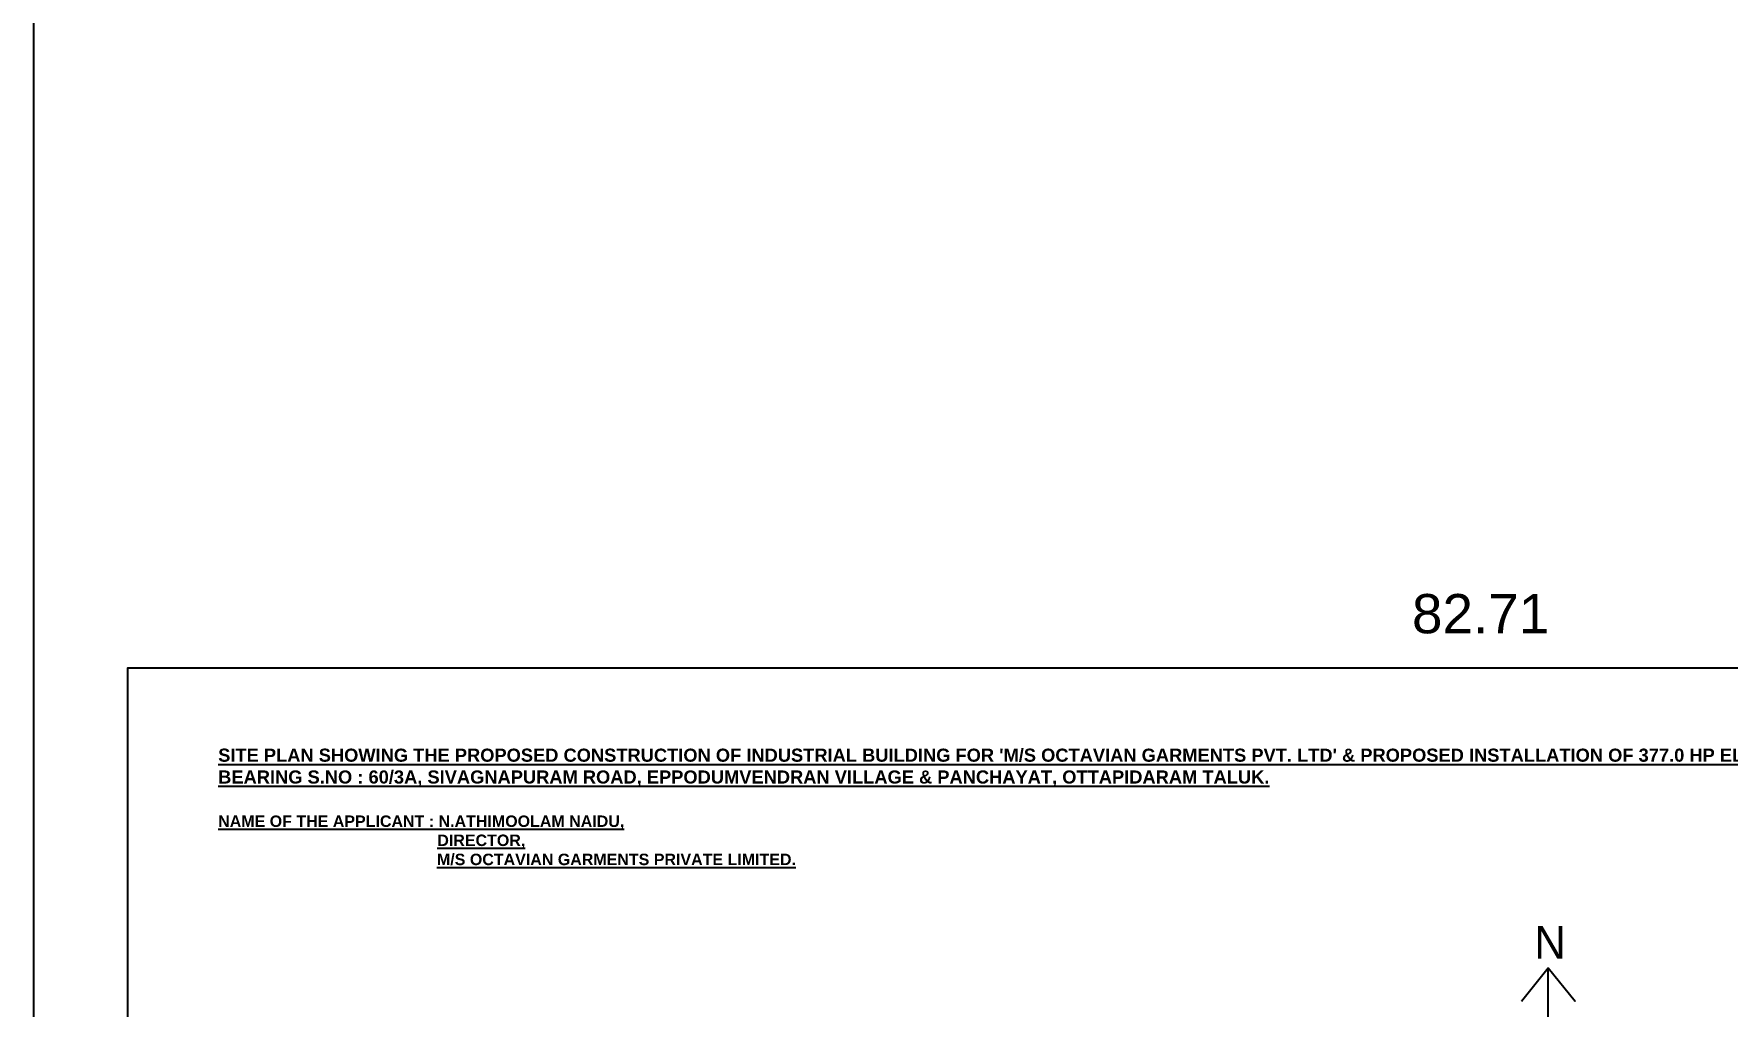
# Model space of a CAD drawing. Header units: metres. Extents: x 3715 to 4596, y 2418 to 2709.
# Drawn here: x 3714.7 to 3766.5, y 2617.1 to 2646.8 of the extents above; entities that cross this region are included whole.
import ezdxf

# ---------------------------------------------------------------- set-up
doc = ezdxf.new("R2010")
doc.units = ezdxf.units.M
doc.header["$MEASUREMENT"] = 0
doc.styles.get("Standard").update_dxf_attribs({"font": 'arial.ttf'})
doc.styles.add('USA TEXT', font='GOTHIC.TTF')
doc.dimstyles.new('Copy of Standard road pattern', dxfattribs={"dimtxt": 1.2, "dimasz": 1.5, "dimexe": 0.18, "dimexo": 0.0625, "dimgap": 0.09, "dimtad": 0, "dimzin": 0, "dimdsep": 46, "dimtxsty": 'Standard', "dimcen": 0.09, "dimse1": 1, "dimse2": 1, "dimsd1": 1, "dimsd2": 1, "dimadec": 0, "dimazin": 0, "dimtfac": 1, "dimtofl": 0, "dimtmove": 2, "dimatfit": 3, "dimfxl": 0, "dimtolj": 1, "dimtzin": 0, "dimarcsym": 0})

# ---------------------------------------------------------------- blocks, each defined once
blk = doc.blocks.new('*D586')
at = {"color": 0, "insert": (3758.931, 2629.119), "char_height": 1.2, "attachment_point": 5}
blk.add_mtext('\\A1;82.71', dxfattribs=at)

msp = doc.modelspace()

# ---------------------------------------------------------------- linework, layer by layer
for points in [[(3714.71341, 2698.43692), (4203.39231, 2698.43692), (4203.39231, 2417.93259), (3714.71341, 2417.93259)], [(3717.5784, 2579.46012), (3800.28353, 2579.46012), (3800.28353, 2627.46012), (3717.5784, 2627.46012)]]:
    msp.add_lwpolyline(points, close=True)
for points in [[(3760.99661, 2615.44111), (3760.99661, 2615.44111), (3760.99661, 2618.29916), (3760.17588, 2617.28146)], [(3761.82407, 2617.27311), (3761.82407, 2617.27311), (3760.99661, 2618.29916)]]:
    msp.add_lwpolyline(points)

# ---------------------------------------------------------------- texts
at = {"insert": (3720.3465, 2625.00363), "char_height": 0.4, "attachment_point": 1}
msp.add_mtext_dynamic_manual_height_columns("\\A1;{\\fArial|b1|i0|c0|p34;\\LSITE PLAN SHOWING THE PROPOSED CONSTRUCTION OF INDUSTRIAL BUILDING FOR 'M/S OCTAVIAN GARMENTS PVT. LTD' & PROPOSED INSTALLATION OF 377.0 HP ELC. MOTOR  \\PBEARING S.NO : 60/3A, SIVAGNAPURAM ROAD, EPPODUMVENDRAN VILLAGE & PANCHAYAT, OTTAPIDARAM TALUK.\\H1.44331x; }", width=566.1586123, gutter_width=1, heights=[0], dxfattribs=at)
at = {"insert": (3720.3465, 2622.96086), "char_height": 0.35, "width": 20.1821066, "attachment_point": 1}
msp.add_mtext('\\A1;{\\fArial|b1|i0|c0|p34;\\LNAME OF THE APPLICANT : N.ATHIMOOLAM NAIDU, \\P}^I                                       {\\fArial|b1|i0|c0|p34;\\LDIRECTOR,\\P}^I^I^I^I        {\\fArial|b1|i0|c0|p34;\\LM/S OCTAVIAN GARMENTS PRIVATE LIMITED.}', dxfattribs=at)
at = {"insert": (3760.57131, 2619.58189), "char_height": 1, "attachment_point": 1, "style": 'USA TEXT'}
msp.add_mtext_dynamic_manual_height_columns('N', width=1.1850696, gutter_width=30, heights=[2.65126], dxfattribs=at)

# ---------------------------------------------------------------- dimensions: what is measured, and where the dimension line sits
dim = msp.add_aligned_dim(p1=(3717.5784, 2627.46012), p2=(3800.28353, 2627.46012), distance=1.65927, dimstyle='Copy of Standard road pattern')
dim.commit()
dim.dimension.update_dxf_attribs({"geometry": '*D586', "text_midpoint": (3758.93096, 2629.11939)})

doc.saveas('drawing.dxf')
